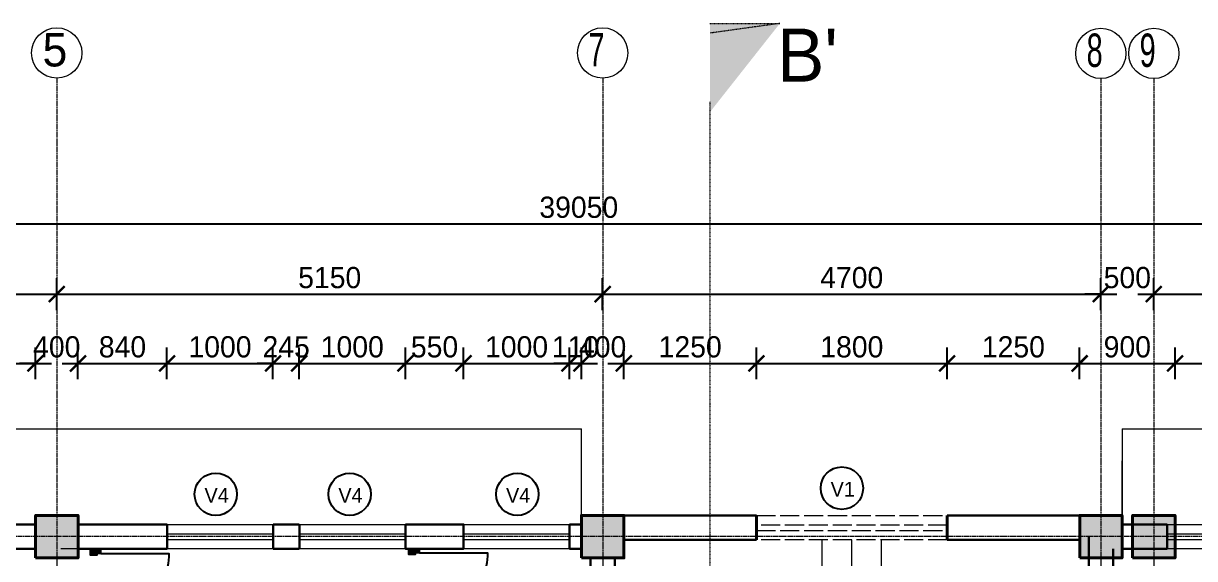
# Model space of a CAD drawing. Header units: inches. Extents: x -3071 to 2534411, y -17796 to 388172.
# Drawn here: x 1739535 to 1750585, y 312490 to 317535 of the extents above; entities that cross this region are included whole.
import ezdxf
from ezdxf.enums import TextEntityAlignment as Align

# ---------------------------------------------------------------- set-up
doc = ezdxf.new("R2010")
doc.units = ezdxf.units.IN
doc.header["$MEASUREMENT"] = 0
for name, pattern in [('ACAD_ISO08W100', [36, 24, -3, 6, -3]), ('DASHDOT2', [12.7, 6.35, -3.175, 0, -3.175]), ('DASHED', [0.75, 0.5, -0.25]), ('Hidden', [15, 12, -3])]:
    doc.linetypes.add(name, pattern=pattern)
for name, color, linetype, lineweight in [('001-Archi- door window elevation', 92, 'Continuous', 25), ('001-Archi-Opening Tags', 14, 'Continuous', 25), ('002-Archi- Opening', 90, 'Continuous', 25), ('A .09 overhang', 1, 'Continuous', 9), ('A .4 col', 5, 'Continuous', 40), ('A 0.13 dw', 3, 'Continuous', 13), ('A 0.13 IND DIM', 240, 'Continuous', 13), ('A 0.13 Text', 6, 'Continuous', 13), ('A 0.40 wall', 160, 'Continuous', 40), ('A 0.9 RAILING', 100, 'Continuous', 9), ('cen', 50, 'ACAD_ISO08W100', 5), ('DIM', 161, 'Continuous', 15), ('dotted line', 1, 'DASHED', 9), ('Grid Tag', 6, 'Continuous', 20), ('p1 walls stone outline', 4, 'Continuous', 30), ('section', 6, 'DASHDOT2', 20)]:
    doc.layers.add(name, color=color, linetype=linetype, lineweight=lineweight)
doc.styles.add('Archi 100', font='GOTHIC.TTF', dxfattribs={"height": 200})
doc.styles.add('CG', font='GOTHIC.TTF', dxfattribs={"height": 40})
doc.styles.get("Standard").update_dxf_attribs({"font": 'GOTHIC.TTF'})
doc.dimstyles.new('Archi 100', dxfattribs={"dimtxt": 200, "dimasz": 150, "dimexe": 150, "dimexo": 300, "dimgap": 50, "dimtad": 1, "dimdec": 0, "dimrnd": 5, "dimzin": 0, "dimdsep": 46, "dimtxsty": 'Archi 100', "dimblk": 'ARCHTICK', "dimcen": 0.09, "dimdle": 150, "dimclrd": 256, "dimclre": 256, "dimclrt": 256, "dimadec": 0, "dimazin": 0, "dimtfac": 1, "dimtdec": 0, "dimtix": 1, "dimtofl": 0, "dimtmove": 0, "dimatfit": 3, "dimfxl": 150, "dimfxlon": 1, "dimtolj": 1, "dimtzin": 0, "dimlwd": -1, "dimlwe": -1, "dimarcsym": 0})

# ---------------------------------------------------------------- blocks, each defined once
blk = doc.blocks.new('VENT 1800')
at = {"layer": 'A 0.13 dw', "linetype": 'Hidden', "ltscale": 15}
for p, q in [((165850, 199351), (167650, 199351)), ((167650, 199258), (165850, 199258)), ((165850, 199208), (167650, 199208)), ((167650, 199121), (165850, 199121))]:
    blk.add_line(p, q, dxfattribs=at)
at = {"layer": 'A 0.40 wall', "ltscale": 15}
for p, q in [((165850, 199121), (165850, 199351)), ((167650, 199351), (167650, 199121)), ((165850, 199258), (165850, 199208)), ((167650, 199208), (167650, 199258))]:
    blk.add_line(p, q, dxfattribs=at)
blk = doc.blocks.new('W2')
at = {"layer": 'A 0.13 dw'}
for points in [[(143910, 195589), (143910, 195359), (142110, 195359), (142110, 195589)], [(142110, 195446), (143910, 195446), (143910, 195496), (142110, 195496)]]:
    blk.add_lwpolyline(points, close=True, dxfattribs=at)
blk = doc.blocks.new('grid')
at = {"layer": 'Grid Tag', "linetype": 'Continuous', "ltscale": 30}
blk.add_circle((51, 48), 264, dxfattribs=at)
blk.add_attdef('GRID', (-143, -93), '', height=200)
blk = doc.blocks.new('ffwef')
at = {"layer": 'A 0.13 dw'}
for points in [[(1184596, 368096), (1184596, 367866), (1183596, 367866), (1183596, 368096)], [(1183596, 367953), (1184596, 367953), (1184596, 368003), (1183596, 368003)]]:
    blk.add_lwpolyline(points, close=True, dxfattribs=at)
blk = doc.blocks.new('window tag')
blk.add_circle((0, 0), 200)
at = {"style": 'Archi 100', "flags": 1}
for tag, p in [('WIDTH', (15, 174.5)), ('HEIGHT', (-4.5, -348.5))]:
    blk.add_attdef(tag, p, '', height=200, dxfattribs=at)
at = {"style": 'Archi 100'}
blk.add_attdef('SYMBOL', text='', height=200, dxfattribs=at).set_placement((8, -10.5), align=Align.MIDDLE_CENTER)
blk = doc.blocks.new('*U683')
at = {"ltscale": 100}
for points in [[(5, 50), (5, -50), (55, -50), (55, 15), (40, 15), (40, 50)], [(745, 50), (745, -50), (695, -50), (695, 15), (710, 15), (710, 50)]]:
    blk.add_hatch(color=256, dxfattribs=at).paths.add_polyline_path(points)
blk.add_lwpolyline([(43, 50), (43, 684, -0.414214), (677, 50)], format="xyb", dxfattribs=at)
for points in [[(5, 50), (5, -50), (55, -50), (55, 15), (40, 15), (40, 50)], [(745, 50), (745, -50), (695, -50), (695, 15), (710, 15), (710, 50)]]:
    blk.add_lwpolyline(points, close=True)
blk = doc.blocks.new('_ArchTick')
at = {"color": 0, "linetype": 'ByBlock', "const_width": 0.15}
blk.add_lwpolyline([(-0.5, -0.5), (0.5, 0.5)], dxfattribs=at)
blk = doc.blocks.new('*D1570')
at = {"transparency": 16777216}
for p, q in [((1736450, 314180), (1736450, 314480)), ((1739650, 314180), (1739650, 314480)), ((1736300, 314330), (1739800, 314330))]:
    blk.add_line(p, q, dxfattribs=at)
at = {"layer": 'Defpoints', "color": 0, "transparency": 16777216}
for p in [(1739650, 314330), (1736450, 312897), (1739650, 312897)]:
    blk.add_point(p, dxfattribs=at)
at = {"transparency": 16777216, "xscale": 150, "yscale": 150, "zscale": 150, "rotation": 180}
blk.add_blockref('_ArchTick', (1736450, 314330), dxfattribs=at)
at = {"transparency": 16777216, "xscale": 150, "yscale": 150, "zscale": 150}
blk.add_blockref('_ArchTick', (1739650, 314330), dxfattribs=at)
at = {"transparency": 16777216, "insert": (1738050, 314485), "char_height": 200, "attachment_point": 5, "style": 'Archi 100'}
blk.add_mtext('\\A1;3200', dxfattribs=at)
blk = doc.blocks.new('*D1571')
at = {"transparency": 16777216}
for p, q in [((1739650, 314180), (1739650, 314480)), ((1740050, 314180), (1740050, 314480)), ((1739650, 314330), (1739500, 314330)), ((1740050, 314330), (1740200, 314330))]:
    blk.add_line(p, q, dxfattribs=at)
at = {"layer": 'Defpoints', "color": 0, "transparency": 16777216}
for p in [(1740050, 314330), (1739650, 312897), (1740050, 312897)]:
    blk.add_point(p, dxfattribs=at)
at = {"transparency": 16777216, "xscale": 150, "yscale": 150, "zscale": 150}
blk.add_blockref('_ArchTick', (1739650, 314330), dxfattribs=at)
at = {"transparency": 16777216, "xscale": 150, "yscale": 150, "zscale": 150, "rotation": 180}
blk.add_blockref('_ArchTick', (1740050, 314330), dxfattribs=at)
at = {"transparency": 16777216, "insert": (1739850, 314485), "char_height": 200, "attachment_point": 5, "style": 'Archi 100'}
blk.add_mtext('\\A1;400', dxfattribs=at)
blk = doc.blocks.new('*D1572')
at = {"transparency": 16777216}
for p, q in [((1740050, 314180), (1740050, 314480)), ((1740890, 314180), (1740890, 314480)), ((1739900, 314330), (1741040, 314330))]:
    blk.add_line(p, q, dxfattribs=at)
at = {"layer": 'Defpoints', "color": 0, "transparency": 16777216}
for p in [(1740890, 314330), (1740050, 312897), (1740890, 312812)]:
    blk.add_point(p, dxfattribs=at)
at = {"transparency": 16777216, "xscale": 150, "yscale": 150, "zscale": 150, "rotation": 180}
blk.add_blockref('_ArchTick', (1740050, 314330), dxfattribs=at)
at = {"transparency": 16777216, "xscale": 150, "yscale": 150, "zscale": 150}
blk.add_blockref('_ArchTick', (1740890, 314330), dxfattribs=at)
at = {"transparency": 16777216, "insert": (1740470, 314485), "char_height": 200, "attachment_point": 5, "style": 'Archi 100'}
blk.add_mtext('\\A1;840', dxfattribs=at)
blk = doc.blocks.new('*D1573')
at = {"transparency": 16777216}
for p, q in [((1740890, 314180), (1740890, 314480)), ((1741890, 314180), (1741890, 314480)), ((1740740, 314330), (1742040, 314330))]:
    blk.add_line(p, q, dxfattribs=at)
at = {"layer": 'Defpoints', "color": 0, "transparency": 16777216}
for p in [(1741890, 314330), (1740890, 312812), (1741890, 312812)]:
    blk.add_point(p, dxfattribs=at)
at = {"transparency": 16777216, "xscale": 150, "yscale": 150, "zscale": 150, "rotation": 180}
blk.add_blockref('_ArchTick', (1740890, 314330), dxfattribs=at)
at = {"transparency": 16777216, "xscale": 150, "yscale": 150, "zscale": 150}
blk.add_blockref('_ArchTick', (1741890, 314330), dxfattribs=at)
at = {"transparency": 16777216, "insert": (1741390, 314485), "char_height": 200, "attachment_point": 5, "style": 'Archi 100'}
blk.add_mtext('\\A1;1000', dxfattribs=at)
blk = doc.blocks.new('*D1574')
at = {"transparency": 16777216}
for p, q in [((1741890, 314180), (1741890, 314480)), ((1742137, 314180), (1742137, 314480)), ((1741890, 314330), (1741740, 314330)), ((1742137, 314330), (1742287, 314330))]:
    blk.add_line(p, q, dxfattribs=at)
at = {"layer": 'Defpoints', "color": 0, "transparency": 16777216}
for p in [(1742137, 314330), (1741890, 312812), (1742137, 312812)]:
    blk.add_point(p, dxfattribs=at)
at = {"transparency": 16777216, "xscale": 150, "yscale": 150, "zscale": 150}
blk.add_blockref('_ArchTick', (1741890, 314330), dxfattribs=at)
at = {"transparency": 16777216, "xscale": 150, "yscale": 150, "zscale": 150, "rotation": 180}
blk.add_blockref('_ArchTick', (1742137, 314330), dxfattribs=at)
at = {"transparency": 16777216, "insert": (1742014, 314485), "char_height": 200, "attachment_point": 5, "style": 'Archi 100'}
blk.add_mtext('\\A1;245', dxfattribs=at)
blk = doc.blocks.new('*D1575')
at = {"transparency": 16777216}
for p, q in [((1742137, 314180), (1742137, 314480)), ((1743139, 314180), (1743139, 314480)), ((1741987, 314330), (1743289, 314330))]:
    blk.add_line(p, q, dxfattribs=at)
at = {"layer": 'Defpoints', "color": 0, "transparency": 16777216}
for p in [(1743139, 314330), (1742137, 312812), (1743139, 312812)]:
    blk.add_point(p, dxfattribs=at)
at = {"transparency": 16777216, "xscale": 150, "yscale": 150, "zscale": 150, "rotation": 180}
blk.add_blockref('_ArchTick', (1742137, 314330), dxfattribs=at)
at = {"transparency": 16777216, "xscale": 150, "yscale": 150, "zscale": 150}
blk.add_blockref('_ArchTick', (1743139, 314330), dxfattribs=at)
at = {"transparency": 16777216, "insert": (1742638, 314485), "char_height": 200, "attachment_point": 5, "style": 'Archi 100'}
blk.add_mtext('\\A1;1000', dxfattribs=at)
blk = doc.blocks.new('*D1576')
at = {"transparency": 16777216}
for p, q in [((1743139, 314180), (1743139, 314480)), ((1743688, 314180), (1743688, 314480)), ((1742989, 314330), (1743838, 314330))]:
    blk.add_line(p, q, dxfattribs=at)
at = {"layer": 'Defpoints', "color": 0, "transparency": 16777216}
for p in [(1743688, 314330), (1743139, 312812), (1743688, 312812)]:
    blk.add_point(p, dxfattribs=at)
at = {"transparency": 16777216, "xscale": 150, "yscale": 150, "zscale": 150, "rotation": 180}
blk.add_blockref('_ArchTick', (1743139, 314330), dxfattribs=at)
at = {"transparency": 16777216, "xscale": 150, "yscale": 150, "zscale": 150}
blk.add_blockref('_ArchTick', (1743688, 314330), dxfattribs=at)
at = {"transparency": 16777216, "insert": (1743414, 314485), "char_height": 200, "attachment_point": 5, "style": 'Archi 100'}
blk.add_mtext('\\A1;550', dxfattribs=at)
blk = doc.blocks.new('*D1577')
at = {"transparency": 16777216}
for p, q in [((1743688, 314180), (1743688, 314480)), ((1744688, 314180), (1744688, 314480)), ((1743538, 314330), (1744838, 314330))]:
    blk.add_line(p, q, dxfattribs=at)
at = {"layer": 'Defpoints', "color": 0, "transparency": 16777216}
for p in [(1744688, 314330), (1743688, 312812), (1744688, 312812)]:
    blk.add_point(p, dxfattribs=at)
at = {"transparency": 16777216, "xscale": 150, "yscale": 150, "zscale": 150, "rotation": 180}
blk.add_blockref('_ArchTick', (1743688, 314330), dxfattribs=at)
at = {"transparency": 16777216, "xscale": 150, "yscale": 150, "zscale": 150}
blk.add_blockref('_ArchTick', (1744688, 314330), dxfattribs=at)
at = {"transparency": 16777216, "insert": (1744188, 314485), "char_height": 200, "attachment_point": 5, "style": 'Archi 100'}
blk.add_mtext('\\A1;1000', dxfattribs=at)
blk = doc.blocks.new('*D1578')
at = {"transparency": 16777216}
for p, q in [((1744688, 314180), (1744688, 314480)), ((1744800, 314180), (1744800, 314480)), ((1744688, 314330), (1744538, 314330)), ((1744800, 314330), (1744950, 314330))]:
    blk.add_line(p, q, dxfattribs=at)
at = {"layer": 'Defpoints', "color": 0, "transparency": 16777216}
for p in [(1744800, 314330), (1744688, 312812), (1744800, 312897)]:
    blk.add_point(p, dxfattribs=at)
at = {"transparency": 16777216, "xscale": 150, "yscale": 150, "zscale": 150}
blk.add_blockref('_ArchTick', (1744688, 314330), dxfattribs=at)
at = {"transparency": 16777216, "xscale": 150, "yscale": 150, "zscale": 150, "rotation": 180}
blk.add_blockref('_ArchTick', (1744800, 314330), dxfattribs=at)
at = {"transparency": 16777216, "insert": (1744744, 314485), "char_height": 200, "attachment_point": 5, "style": 'Archi 100'}
blk.add_mtext('\\A1;110', dxfattribs=at)
blk = doc.blocks.new('*D1579')
at = {"transparency": 16777216}
for p, q in [((1744800, 314180), (1744800, 314480)), ((1745200, 314180), (1745200, 314480)), ((1744800, 314330), (1744650, 314330)), ((1745200, 314330), (1745350, 314330))]:
    blk.add_line(p, q, dxfattribs=at)
at = {"layer": 'Defpoints', "color": 0, "transparency": 16777216}
for p in [(1745200, 314330), (1744800, 312897), (1745200, 312897)]:
    blk.add_point(p, dxfattribs=at)
at = {"transparency": 16777216, "xscale": 150, "yscale": 150, "zscale": 150}
blk.add_blockref('_ArchTick', (1744800, 314330), dxfattribs=at)
at = {"transparency": 16777216, "xscale": 150, "yscale": 150, "zscale": 150, "rotation": 180}
blk.add_blockref('_ArchTick', (1745200, 314330), dxfattribs=at)
at = {"transparency": 16777216, "insert": (1745000, 314485), "char_height": 200, "attachment_point": 5, "style": 'Archi 100'}
blk.add_mtext('\\A1;400', dxfattribs=at)
blk = doc.blocks.new('*D1580')
at = {"transparency": 16777216}
for p, q in [((1745200, 314180), (1745200, 314480)), ((1746451, 314180), (1746451, 314480)), ((1745050, 314330), (1746601, 314330))]:
    blk.add_line(p, q, dxfattribs=at)
at = {"layer": 'Defpoints', "color": 0, "transparency": 16777216}
for p in [(1746451, 314330), (1745200, 312897), (1746451, 312897)]:
    blk.add_point(p, dxfattribs=at)
at = {"transparency": 16777216, "xscale": 150, "yscale": 150, "zscale": 150, "rotation": 180}
blk.add_blockref('_ArchTick', (1745200, 314330), dxfattribs=at)
at = {"transparency": 16777216, "xscale": 150, "yscale": 150, "zscale": 150}
blk.add_blockref('_ArchTick', (1746451, 314330), dxfattribs=at)
at = {"transparency": 16777216, "insert": (1745826, 314485), "char_height": 200, "attachment_point": 5, "style": 'Archi 100'}
blk.add_mtext('\\A1;1250', dxfattribs=at)
blk = doc.blocks.new('*D1581')
at = {"transparency": 16777216}
for p, q in [((1746451, 314180), (1746451, 314480)), ((1748250, 314180), (1748250, 314480)), ((1746301, 314330), (1748400, 314330))]:
    blk.add_line(p, q, dxfattribs=at)
at = {"layer": 'Defpoints', "color": 0, "transparency": 16777216}
for p in [(1748250, 314330), (1746451, 312897), (1748250, 312897)]:
    blk.add_point(p, dxfattribs=at)
at = {"transparency": 16777216, "xscale": 150, "yscale": 150, "zscale": 150, "rotation": 180}
blk.add_blockref('_ArchTick', (1746451, 314330), dxfattribs=at)
at = {"transparency": 16777216, "xscale": 150, "yscale": 150, "zscale": 150}
blk.add_blockref('_ArchTick', (1748250, 314330), dxfattribs=at)
at = {"transparency": 16777216, "insert": (1747351, 314485), "char_height": 200, "attachment_point": 5, "style": 'Archi 100'}
blk.add_mtext('\\A1;1800', dxfattribs=at)
blk = doc.blocks.new('*D1582')
at = {"transparency": 16777216}
for p, q in [((1748250, 314180), (1748250, 314480)), ((1749500, 314180), (1749500, 314480)), ((1748100, 314330), (1749650, 314330))]:
    blk.add_line(p, q, dxfattribs=at)
at = {"layer": 'Defpoints', "color": 0, "transparency": 16777216}
for p in [(1749500, 314330), (1748250, 312897), (1749500, 312897)]:
    blk.add_point(p, dxfattribs=at)
at = {"transparency": 16777216, "xscale": 150, "yscale": 150, "zscale": 150, "rotation": 180}
blk.add_blockref('_ArchTick', (1748250, 314330), dxfattribs=at)
at = {"transparency": 16777216, "xscale": 150, "yscale": 150, "zscale": 150}
blk.add_blockref('_ArchTick', (1749500, 314330), dxfattribs=at)
at = {"transparency": 16777216, "insert": (1748875, 314485), "char_height": 200, "attachment_point": 5, "style": 'Archi 100'}
blk.add_mtext('\\A1;1250', dxfattribs=at)
blk = doc.blocks.new('*D1583')
at = {"transparency": 16777216}
for p, q in [((1749500, 314180), (1749500, 314480)), ((1750400, 314180), (1750400, 314480)), ((1749350, 314330), (1750550, 314330))]:
    blk.add_line(p, q, dxfattribs=at)
at = {"layer": 'Defpoints', "color": 0, "transparency": 16777216}
for p in [(1750400, 314330), (1749500, 312897), (1750400, 312897)]:
    blk.add_point(p, dxfattribs=at)
at = {"transparency": 16777216, "xscale": 150, "yscale": 150, "zscale": 150, "rotation": 180}
blk.add_blockref('_ArchTick', (1749500, 314330), dxfattribs=at)
at = {"transparency": 16777216, "xscale": 150, "yscale": 150, "zscale": 150}
blk.add_blockref('_ArchTick', (1750400, 314330), dxfattribs=at)
at = {"transparency": 16777216, "insert": (1749950, 314485), "char_height": 200, "attachment_point": 5, "style": 'Archi 100'}
blk.add_mtext('\\A1;900', dxfattribs=at)
blk = doc.blocks.new('*D1584')
at = {"transparency": 16777216}
for p, q in [((1750400, 314180), (1750400, 314480)), ((1752125, 314180), (1752125, 314480)), ((1750250, 314330), (1752275, 314330))]:
    blk.add_line(p, q, dxfattribs=at)
at = {"layer": 'Defpoints', "color": 0, "transparency": 16777216}
for p in [(1752125, 314330), (1750400, 312897), (1752125, 312812)]:
    blk.add_point(p, dxfattribs=at)
at = {"transparency": 16777216, "xscale": 150, "yscale": 150, "zscale": 150, "rotation": 180}
blk.add_blockref('_ArchTick', (1750400, 314330), dxfattribs=at)
at = {"transparency": 16777216, "xscale": 150, "yscale": 150, "zscale": 150}
blk.add_blockref('_ArchTick', (1752125, 314330), dxfattribs=at)
at = {"transparency": 16777216, "insert": (1751263, 314485), "char_height": 200, "attachment_point": 5, "style": 'Archi 100'}
blk.add_mtext('\\A1;1725', dxfattribs=at)
blk = doc.blocks.new('*D1600')
at = {"transparency": 16777216}
for p, q in [((1736250, 314833), (1736250, 315133)), ((1739850, 314833), (1739850, 315133)), ((1736100, 314983), (1740000, 314983))]:
    blk.add_line(p, q, dxfattribs=at)
at = {"layer": 'Defpoints', "color": 0, "transparency": 16777216}
for p in [(1739850, 314983), (1736250, 312697), (1739850, 312697)]:
    blk.add_point(p, dxfattribs=at)
at = {"transparency": 16777216, "xscale": 150, "yscale": 150, "zscale": 150, "rotation": 180}
blk.add_blockref('_ArchTick', (1736250, 314983), dxfattribs=at)
at = {"transparency": 16777216, "xscale": 150, "yscale": 150, "zscale": 150}
blk.add_blockref('_ArchTick', (1739850, 314983), dxfattribs=at)
at = {"transparency": 16777216, "insert": (1738050, 315138), "char_height": 200, "attachment_point": 5, "style": 'Archi 100'}
blk.add_mtext('\\A1;3600', dxfattribs=at)
blk = doc.blocks.new('*D1601')
at = {"transparency": 16777216}
for p, q in [((1739850, 314833), (1739850, 315133)), ((1745000, 314833), (1745000, 315133)), ((1739700, 314983), (1745150, 314983))]:
    blk.add_line(p, q, dxfattribs=at)
at = {"layer": 'Defpoints', "color": 0, "transparency": 16777216}
for p in [(1745000, 314983), (1739850, 312697), (1745000, 312697)]:
    blk.add_point(p, dxfattribs=at)
at = {"transparency": 16777216, "xscale": 150, "yscale": 150, "zscale": 150, "rotation": 180}
blk.add_blockref('_ArchTick', (1739850, 314983), dxfattribs=at)
at = {"transparency": 16777216, "xscale": 150, "yscale": 150, "zscale": 150}
blk.add_blockref('_ArchTick', (1745000, 314983), dxfattribs=at)
at = {"transparency": 16777216, "insert": (1742425, 315138), "char_height": 200, "attachment_point": 5, "style": 'Archi 100'}
blk.add_mtext('\\A1;5150', dxfattribs=at)
blk = doc.blocks.new('*D1602')
at = {"transparency": 16777216}
for p, q in [((1745000, 314833), (1745000, 315133)), ((1749700, 314833), (1749700, 315133)), ((1744850, 314983), (1749850, 314983))]:
    blk.add_line(p, q, dxfattribs=at)
at = {"layer": 'Defpoints', "color": 0, "transparency": 16777216}
for p in [(1749700, 314983), (1745000, 312697), (1749700, 312697)]:
    blk.add_point(p, dxfattribs=at)
at = {"transparency": 16777216, "xscale": 150, "yscale": 150, "zscale": 150, "rotation": 180}
blk.add_blockref('_ArchTick', (1745000, 314983), dxfattribs=at)
at = {"transparency": 16777216, "xscale": 150, "yscale": 150, "zscale": 150}
blk.add_blockref('_ArchTick', (1749700, 314983), dxfattribs=at)
at = {"transparency": 16777216, "insert": (1747350, 315138), "char_height": 200, "attachment_point": 5, "style": 'Archi 100'}
blk.add_mtext('\\A1;4700', dxfattribs=at)
blk = doc.blocks.new('*D1603')
at = {"transparency": 16777216}
for p, q in [((1749700, 314833), (1749700, 315133)), ((1750200, 314833), (1750200, 315133)), ((1749700, 314983), (1749550, 314983)), ((1750200, 314983), (1750350, 314983))]:
    blk.add_line(p, q, dxfattribs=at)
at = {"layer": 'Defpoints', "color": 0, "transparency": 16777216}
for p in [(1750200, 314983), (1749700, 312697), (1750200, 312697)]:
    blk.add_point(p, dxfattribs=at)
at = {"transparency": 16777216, "xscale": 150, "yscale": 150, "zscale": 150}
blk.add_blockref('_ArchTick', (1749700, 314983), dxfattribs=at)
at = {"transparency": 16777216, "xscale": 150, "yscale": 150, "zscale": 150, "rotation": 180}
blk.add_blockref('_ArchTick', (1750200, 314983), dxfattribs=at)
at = {"transparency": 16777216, "insert": (1749950, 315138), "char_height": 200, "attachment_point": 5, "style": 'Archi 100'}
blk.add_mtext('\\A1;500', dxfattribs=at)
blk = doc.blocks.new('*D1604')
at = {"transparency": 16777216}
for p, q in [((1750200, 314833), (1750200, 315133)), ((1753300, 314833), (1753300, 315133)), ((1750050, 314983), (1753450, 314983))]:
    blk.add_line(p, q, dxfattribs=at)
at = {"layer": 'Defpoints', "color": 0, "transparency": 16777216}
for p in [(1753300, 314983), (1750200, 312697), (1753300, 312697)]:
    blk.add_point(p, dxfattribs=at)
at = {"transparency": 16777216, "xscale": 150, "yscale": 150, "zscale": 150, "rotation": 180}
blk.add_blockref('_ArchTick', (1750200, 314983), dxfattribs=at)
at = {"transparency": 16777216, "xscale": 150, "yscale": 150, "zscale": 150}
blk.add_blockref('_ArchTick', (1753300, 314983), dxfattribs=at)
at = {"transparency": 16777216, "insert": (1751750, 315138), "char_height": 200, "attachment_point": 5, "style": 'Archi 100'}
blk.add_mtext('\\A1;3100', dxfattribs=at)
blk = doc.blocks.new('*D1271')
at = {"transparency": 16777216}
for p, q in [((1725250, 315496), (1725250, 315796)), ((1764300, 315496), (1764300, 315796)), ((1725100, 315646), (1764450, 315646))]:
    blk.add_line(p, q, dxfattribs=at)
at = {"layer": 'Defpoints', "color": 0, "transparency": 16777216}
for p in [(1764300, 315646), (1725250, 312897), (1764300, 312897)]:
    blk.add_point(p, dxfattribs=at)
at = {"transparency": 16777216, "xscale": 150, "yscale": 150, "zscale": 150, "rotation": 180}
blk.add_blockref('_ArchTick', (1725250, 315646), dxfattribs=at)
at = {"transparency": 16777216, "xscale": 150, "yscale": 150, "zscale": 150}
blk.add_blockref('_ArchTick', (1764300, 315646), dxfattribs=at)
at = {"transparency": 16777216, "insert": (1744775, 315801), "char_height": 200, "attachment_point": 5, "style": 'Archi 100'}
blk.add_mtext('\\A1;39050', dxfattribs=at)
blk = doc.blocks.new('*D1627')
at = {"transparency": 16777216}
for p, q in [((1765924, 312897), (1765924, 313047)), ((1765774, 312897), (1766074, 312897)), ((1765774, 312516), (1766074, 312516)), ((1765924, 312516), (1765924, 312366))]:
    blk.add_line(p, q, dxfattribs=at)
at = {"layer": 'Defpoints', "color": 0, "transparency": 16777216}
for p in [(1764300, 312897), (0, 312516), (1765924, 312516)]:
    blk.add_point(p, dxfattribs=at)
at = {"transparency": 16777216, "xscale": 150, "yscale": 150, "zscale": 150}
for p, rotation in [((1765924, 312897), 270), ((1765924, 312516), 90)]:
    blk.add_blockref('_ArchTick', p, dxfattribs=dict(at, rotation=rotation))
at = {"transparency": 16777216, "insert": (1765769, 312706), "char_height": 200, "attachment_point": 5, "rotation": 90, "style": 'Archi 100'}
blk.add_mtext('\\A1;380', dxfattribs=at)
blk = doc.blocks.new('*D1628')
at = {"transparency": 16777216}
for p, q in [((1623, 312666), (1623, 308147)), ((1473, 312516), (1773, 312516)), ((1773, 308297), (1473, 308297))]:
    blk.add_line(p, q, dxfattribs=at)
at = {"layer": 'Defpoints', "color": 0, "transparency": 16777216}
for p in [(0, 312516), (1623, 308297), (1764300, 308297)]:
    blk.add_point(p, dxfattribs=at)
at = {"transparency": 16777216, "xscale": 150, "yscale": 150, "zscale": 150}
for p, rotation in [((1623, 312516), 90), ((1623, 308297), 270)]:
    blk.add_blockref('_ArchTick', p, dxfattribs=dict(at, rotation=rotation))
at = {"transparency": 16777216, "insert": (1468, 310406), "char_height": 200, "attachment_point": 5, "rotation": 90, "style": 'Archi 100'}
blk.add_mtext('\\A1;4220', dxfattribs=at)

msp = doc.modelspace()

# ---------------------------------------------------------------- hatches: boundary and pattern name
at = {"layer": 'A .4 col', "linetype": 'Continuous'}
h = msp.add_hatch(color=256, dxfattribs=at)
h.dxf.hatch_style = 1
h.paths.add_polyline_path([(1739650.46, 312496.78), (1740050.46, 312496.78), (1740050.46, 312896.78), (1739650.46, 312896.78)])
h = msp.add_hatch(color=256, dxfattribs=at)
h.dxf.hatch_style = 1
h.paths.add_polyline_path([(1744800.46, 312496.78), (1745200.46, 312496.78), (1745200.46, 312896.78), (1744800.46, 312896.78)])
h = msp.add_hatch(color=256, dxfattribs=at)
h.dxf.hatch_style = 1
h.paths.add_polyline_path([(1749500.46, 312496.78), (1749900.46, 312496.78), (1749900.46, 312896.78), (1749500.46, 312896.78)])
h = msp.add_hatch(color=256, dxfattribs=at)
h.dxf.hatch_style = 1
h.paths.add_polyline_path([(1750000.46, 312496.78), (1750400.46, 312496.78), (1750400.46, 312896.78), (1750000.46, 312896.78)])
at = {"layer": 'section'}
msp.add_hatch(color=256, dxfattribs=at).paths.add_polyline_path([(1746671.96, 317535.15), (1746012.87, 316700.05), (1746012.87, 317535.15)])

# ---------------------------------------------------------------- linework, layer by layer
at = {"layer": 'A .09 overhang', "ltscale": 20}
msp.add_lwpolyline([(1749900.46, 313712.56), (1749900.46, 312897.55), (1749900.46, 313412.55)], dxfattribs=at)
at = {"layer": 'A .4 col', "linetype": 'Continuous'}
for points in [[(1739650.46, 312496.78), (1740050.46, 312496.78), (1740050.46, 312896.78), (1739650.46, 312896.78)], [(1744800.46, 312496.78), (1745200.46, 312496.78), (1745200.46, 312896.78), (1744800.46, 312896.78)], [(1749500.46, 312496.78), (1749900.46, 312496.78), (1749900.46, 312896.78), (1749500.46, 312896.78)], [(1750000.46, 312496.78), (1750400.46, 312496.78), (1750400.46, 312896.78), (1750000.46, 312896.78)]]:
    msp.add_lwpolyline(points, close=True, dxfattribs=at)
at = {"layer": 'A 0.9 RAILING', "ltscale": 20}
msp.add_line((1740050.46, 312581.78), (1739888.88, 312581.78), dxfattribs=at)
at = {"layer": 'cen', "ltscale": 2}
for p, q in [((1739850.46, 317019.35), (1739850.46, 291342.14)), ((1745000.46, 317019.35), (1745000.46, 291342.14)), ((1749700.46, 317019.35), (1749700.46, 291342.14)), ((1750200.46, 317019.35), (1750200.46, 291342.14)), ((1768615.46, 312696.78), (1720935.46, 312696.78))]:
    msp.add_line(p, q, dxfattribs=at)
at = {"layer": 'DIM', "ltscale": 20}
for p, q in [((1747071.46, 310918.03), (1747071.46, 312666.78)), ((1747350.46, 310918.03), (1747350.46, 312666.78)), ((1747629.46, 310918.03), (1747629.46, 312666.78))]:
    msp.add_line(p, q, dxfattribs=at)
at = {"layer": 'dotted line', "linetype": 'Continuous', "ltscale": 1000}
msp.add_line((1744800.46, 312896.78), (1744800.46, 313711.79), dxfattribs=at)
msp.add_lwpolyline([(1749900.46, 313712.56), (1765115.46, 313712.56), (1765115.46, 294266.74), (1743325.46, 294266.74), (1743325.46, 297641.79), (1724123.66, 297641.79), (1724123.66, 313711.79), (1744800.46, 313711.79)], dxfattribs=at)
at = {"layer": 'p1 walls stone outline'}
for p, q in [((1739650.46, 312811.78), (1736450.46, 312811.78)), ((1740050.46, 312581.78), (1740050.46, 312811.78)), ((1740890.43, 312811.78), (1740050.46, 312811.78)), ((1740890.43, 312581.78), (1740890.43, 312811.78)), ((1742137.15, 312811.78), (1741890.31, 312811.78)), ((1741890.31, 312811.78), (1741890.31, 312581.78)), ((1742139.47, 312581.78), (1742139.47, 312811.78)), ((1744800.46, 312581.78), (1744800.46, 312811.78)), ((1744800.46, 312581.78), (1744800.46, 312811.78)), ((1744800.46, 312811.78), (1744800.46, 312811.78)), ((1746450.6, 312896.78), (1745000.46, 312896.78)), ((1749700.46, 312896.78), (1748250.48, 312896.78)), ((1750325.44, 312811.78), (1749900.46, 312811.78)), ((1750325.44, 312811.78), (1750325.44, 312581.78)), ((1749585.46, 312696.78), (1749585.46, 307896.78)), ((1739650.46, 312581.78), (1736450.46, 312581.78)), ((1740890.43, 312581.78), (1740050.46, 312581.78)), ((1742137.15, 312581.78), (1741890.31, 312581.78)), ((1744800.46, 312581.78), (1744800.46, 312581.78)), ((1746450.6, 312666.78), (1745200.46, 312666.78)), ((1749500.46, 312666.78), (1748250.48, 312666.78)), ((1749815.46, 312581.78), (1749815.06, 308211.78)), ((1750325.44, 312581.78), (1749900.46, 312581.78)), ((1744885.46, 312496.78), (1744885.46, 308296.78)), ((1745115.46, 312496.78), (1745115.46, 308296.78))]:
    msp.add_line(p, q, dxfattribs=at)
for points in [[(1743139.35, 312811.78), (1743688.26, 312811.78), (1743688.26, 312581.78), (1743139.35, 312581.78)], [(1744688.14, 312811.78), (1744800.46, 312811.78), (1744800.46, 312581.78), (1744688.14, 312581.78)]]:
    msp.add_lwpolyline(points, close=True, dxfattribs=at)
at = {"layer": 'section'}
for p, q in [((1746012.87, 317535.15), (1746671.96, 317535.15)), ((1746671.96, 317535.15), (1746012.87, 317444.2)), ((1746012.87, 316795.25), (1746012.87, 290880.84))]:
    msp.add_line(p, q, dxfattribs=at)

# ---------------------------------------------------------------- block references
ref = msp.add_blockref('grid', (1739804.23, 317213.54), dxfattribs=dict(xscale=0.8987445155798923, yscale=0.8987445155798923, zscale=0.8987445155798923))
ref.add_attrib('GRID', '5', (1739715.7, 317129.76), dxfattribs={"height": 314.56})
ref = msp.add_blockref('grid', (1744954.24, 317213.54), dxfattribs=dict(xscale=0.8987445155798923, yscale=0.8987445155798923, zscale=0.8987445155798923))
ref.add_attrib('GRID', '7', (1744865.7, 317129.76), dxfattribs={"height": 314.56, "width": 0.65})
ref = msp.add_blockref('grid', (1749654.24, 317209.02), dxfattribs=dict(xscale=0.8987445155798923, yscale=0.8987445155798923, zscale=0.8987445155798923))
ref.add_attrib('GRID', '8', (1749565.7, 317125.24), dxfattribs={"height": 314.56, "width": 0.65})
ref = msp.add_blockref('grid', (1750154.24, 317209.02), dxfattribs=dict(xscale=0.8987445155798923, yscale=0.8987445155798923, zscale=0.8987445155798923))
ref.add_attrib('GRID', '9', (1750065.7, 317125.24), dxfattribs={"height": 314.56, "width": 0.65})
at = {"layer": '001-Archi- door window elevation', "color": 2}
for p in [(557294.37, -55283.72), (558543.41, -55283.72), (560092.2, -55283.72)]:
    msp.add_blockref('ffwef', p, dxfattribs=at)
at = {"layer": '001-Archi-Opening Tags'}
ref = msp.add_blockref('window tag', (1747257.25, 313153.86), dxfattribs=at)
ref.add_attrib('SYMBOL', 'V1', dxfattribs={"layer": '0', "height": 140, "style": 'CG'}).set_placement((1747265.25, 313143.36), align=Align.MIDDLE_CENTER)
ref = msp.add_blockref('window tag', (1741350.12, 313096.31), dxfattribs=at)
ref.add_attrib('SYMBOL', 'V4', dxfattribs={"layer": '0', "height": 140, "style": 'CG'}).set_placement((1741358.12, 313085.81), align=Align.MIDDLE_CENTER)
ref = msp.add_blockref('window tag', (1742613.19, 313096.31), dxfattribs=at)
ref.add_attrib('SYMBOL', 'V4', dxfattribs={"layer": '0', "height": 140, "style": 'CG'}).set_placement((1742621.19, 313085.81), align=Align.MIDDLE_CENTER)
ref = msp.add_blockref('window tag', (1744195.06, 313096.31), dxfattribs=at)
ref.add_attrib('SYMBOL', 'V4', dxfattribs={"layer": '0', "height": 140, "style": 'CG'}).set_placement((1744203.06, 313085.81), align=Align.MIDDLE_CENTER)
at = {"layer": '002-Archi- Opening', "rotation": 270}
for p, xscale, yscale, zscale in [((1743220.38, 312586.85), 1.013513513513317, 1.013513513513317, 1.013513513513317), ((1740215.46, 312581.78), 1.013514185287931, 1.013514185287931, 1.013514185287931)]:
    msp.add_blockref('*U683', p, dxfattribs=dict(at, xscale=xscale, yscale=yscale, zscale=zscale))
at = {"layer": 'A 0.13 IND DIM'}
msp.add_blockref('W2', (1608215.17, 117223.18), dxfattribs=at)
at = {"layer": 'p1 walls stone outline'}
msp.add_blockref('VENT 1800', (1580600.39, 113546.07), dxfattribs=at)

# ---------------------------------------------------------------- texts
at = {"layer": 'A 0.13 Text', "linetype": 'Continuous', "insert": (1746932.33, 317236.65), "char_height": 500, "width": 2050.5885, "attachment_point": 5, "style": 'CG'}
msp.add_mtext("B'", dxfattribs=at)

# ---------------------------------------------------------------- dimensions: what is measured, and where the dimension line sits
dim = msp.add_linear_dim(base=(1764300.46, 315645.89), p1=(1725250.46, 312896.78), p2=(1764300.46, 312896.78), dimstyle='Archi 100')
dim.commit()
dim.dimension.update_dxf_attribs({"geometry": '*D1271', "text_midpoint": (1744775.46, 315800.92)})
for base, p1, p2, picture, middle in [((1739850.46, 314983.39), (1736250.46, 312696.78), (1739850.46, 312696.78), '*D1600', (1738050.46, 315138.42)), ((1745000.46, 314983.39), (1739850.46, 312696.78), (1745000.46, 312696.78), '*D1601', (1742425.46, 315138.42)), ((1749700.46, 314983.39), (1745000.46, 312696.78), (1749700.46, 312696.78), '*D1602', (1747350.46, 315138.42)), ((1750200.46, 314983.39), (1749700.46, 312696.78), (1750200.46, 312696.78), '*D1603', (1749950.46, 315138.42)), ((1753300.46, 314983.39), (1750200.46, 312696.78), (1753300.46, 312696.78), '*D1604', (1751750.46, 315138.42)), ((1739650.46, 314329.96), (1736450.46, 312896.78), (1739650.46, 312896.78), '*D1570', (1738050.46, 314484.99)), ((1740050.46, 314329.96), (1739650.46, 312896.78), (1740050.46, 312896.78), '*D1571', (1739850.46, 314484.99)), ((1740890.43, 314329.96), (1740050.46, 312896.78), (1740890.43, 312811.78), '*D1572', (1740470.44, 314484.99)), ((1741890.31, 314329.96), (1740890.43, 312811.78), (1741890.31, 312811.78), '*D1573', (1741390.37, 314484.99)), ((1742137.15, 314329.96), (1741890.31, 312811.78), (1742137.15, 312811.78), '*D1574', (1742013.73, 314484.99)), ((1743139.35, 314329.96), (1742137.15, 312811.78), (1743139.35, 312811.78), '*D1575', (1742638.25, 314484.99)), ((1743688.26, 314329.96), (1743139.35, 312811.78), (1743688.26, 312811.78), '*D1576', (1743413.8, 314484.99)), ((1744688.14, 314329.96), (1743688.26, 312811.78), (1744688.14, 312811.78), '*D1577', (1744188.2, 314484.99)), ((1744800.46, 314329.96), (1744688.14, 312811.78), (1744800.46, 312896.78), '*D1578', (1744744.3, 314484.99)), ((1745200.46, 314329.96), (1744800.46, 312896.78), (1745200.46, 312896.78), '*D1579', (1745000.46, 314484.99)), ((1746450.6, 314329.96), (1745200.46, 312896.78), (1746450.6, 312896.78), '*D1580', (1745825.53, 314484.99)), ((1748250.48, 314329.96), (1746450.6, 312896.78), (1748250.48, 312896.78), '*D1581', (1747350.54, 314484.99)), ((1749500.46, 314329.96), (1748250.48, 312896.78), (1749500.46, 312896.78), '*D1582', (1748875.47, 314484.99)), ((1750400.46, 314329.96), (1749500.46, 312896.78), (1750400.46, 312896.78), '*D1583', (1749950.46, 314484.99)), ((1752125.33, 314329.96), (1750400.46, 312896.78), (1752125.33, 312811.78), '*D1584', (1751262.89, 314484.99))]:
    dim = msp.add_linear_dim(base=base, p1=p1, p2=p2, dimstyle='Archi 100', override={"dimtmove": 1})
    dim.commit()
    dim.dimension.update_dxf_attribs({"geometry": picture, "text_midpoint": middle})
dim = msp.add_linear_dim(base=(1765923.68, 312515.96), p1=(1764300.46, 312896.78), p2=(0, 312515.96), angle=90, dimstyle='Archi 100')
dim.commit()
dim.dimension.update_dxf_attribs({"geometry": '*D1627', "text_midpoint": (1765768.65, 312706.37)})
dim = msp.add_linear_dim(base=(1623.21, 308296.78), p1=(0, 312515.96), p2=(1764300.46, 308296.78), angle=90, dimstyle='Archi 100', override={"dimtmove": 1})
dim.commit()
dim.dimension.update_dxf_attribs({"geometry": '*D1628', "text_midpoint": (1468.18, 310406.37)})

doc.saveas('drawing.dxf')
